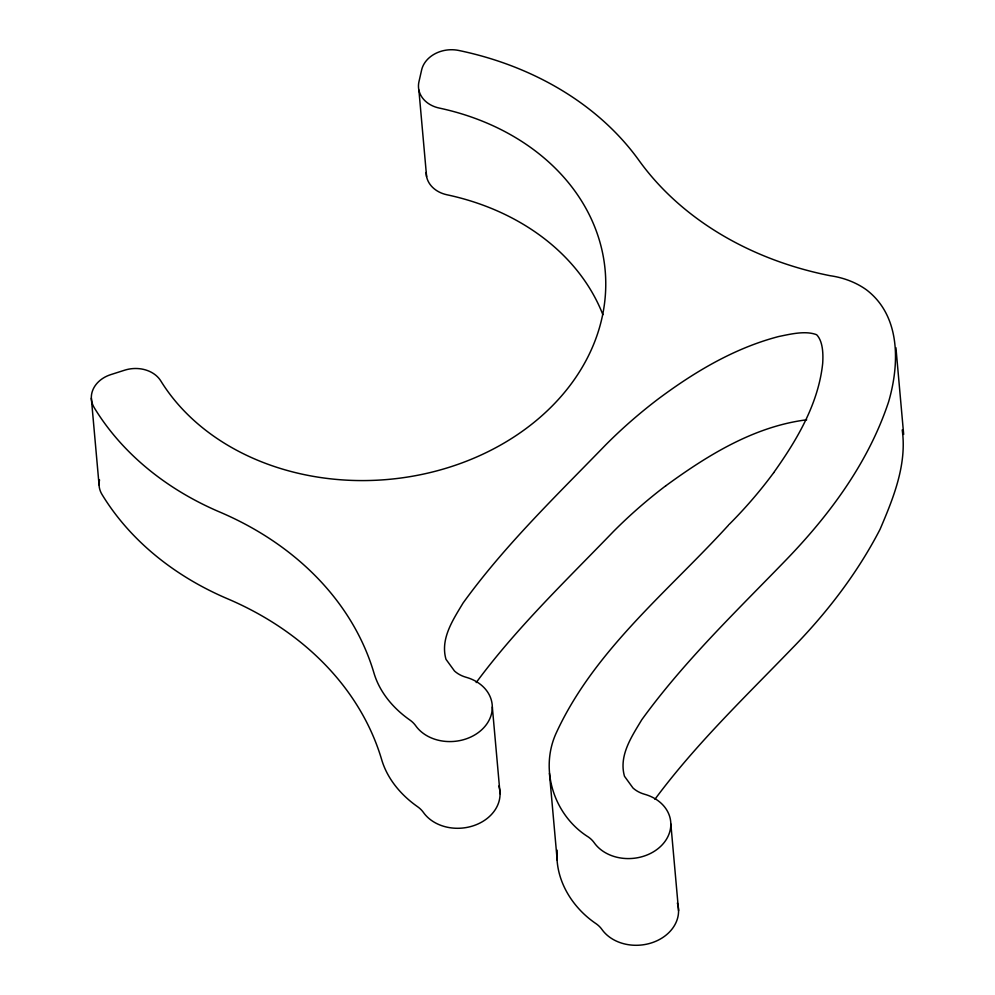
<?xml version="1.0" encoding="UTF-8"?>
<svg xmlns="http://www.w3.org/2000/svg" width="995" height="995" viewBox="0 0 995 995"><rect width="100%" height="100%" fill="white"/><g stroke="black" fill="none" stroke-linecap="round" stroke-linejoin="round"><path stroke-width="1.49" d="M557.113 850.128C554.837 879.717 572.15 907.639 596.179 923.77A29.34 23.619 -5.1 0 1 601.975 929.492A40.957 32.972 -5.1 0 0 652.732 942.476A40.957 32.972 -5.1 0 0 677.359 903.037M773.675 472.662C796.858 440.113 818.45 403.846 822.691 363.324C823.288 354.071 823.002 341.31 816.646 334.73C805.515 330.415 790.59 334.096 778.724 336.521C734.459 348.039 694.448 371.931 658.068 399.094A524.315 422.017 -5.1 0 0 605.719 444.864C556.304 495.808 504.739 545.372 463.036 603.069C453.011 619.885 440.101 638.778 445.984 659.299L454.504 671.028A29.34 23.619 -5.1 0 0 466.145 677.284A40.957 32.972 -5.1 0 1 482.314 729.211A40.957 32.972 -5.1 0 1 415.723 725.778A29.34 23.619 -5.1 0 0 409.928 720.057C393.435 708.539 379.568 692.296 373.871 672.732A321.472 258.75 -5.1 0 0 218.676 511.579A308.052 247.954 -5.1 0 1 94.227 407.676A29.34 23.619 -5.1 0 1 110.756 374.63L124.624 370.202A29.34 23.619 -5.1 0 1 160.817 380.948A234.708 188.913 -5.1 0 0 549.887 408.273A234.708 188.913 -5.1 0 0 439.268 108.069A29.34 23.619 -5.1 0 1 418.945 81.777L421.619 69.998A29.34 23.619 -5.1 0 1 458.757 50.459A308.052 247.954 -5.1 0 1 639.014 160.481A321.472 258.75 -5.1 0 0 830.166 275.714A77.262 62.187 -5.1 0 1 866.334 289.744C900.848 315.912 899.629 364.145 888.585 401.88C868.424 462.588 829.643 514.925 785.54 560.471L785.441 560.571C735.728 611.9 683.789 661.75 641.738 719.795C631.651 736.673 618.616 755.64 624.487 776.274L633.019 788.04A29.34 23.619 -5.1 0 0 644.661 794.284A40.957 32.972 -5.1 0 1 660.829 846.21A40.957 32.972 -5.1 0 1 594.239 842.79A29.34 23.619 -5.1 0 0 588.443 837.069C554.576 815.962 539.539 770.926 555.72 734.111C593.53 650.854 667.993 591.552 728.39 525.273M476.195 682.57C516.703 627.758 566.217 580.446 613.417 531.541A524.315 422.017 -5.1 0 1 665.779 485.771M654.946 799.259C695.766 744.148 745.603 696.55 793.127 647.335L793.289 647.185C827.467 612.049 857.516 572.921 880.065 529.303C893.386 498.097 907.104 464.541 902.216 429.915M665.804 485.796C707.644 455.212 754.285 426.382 806.684 419.803M895.935 347.74L903.671 434.442M670.841 824.009L678.578 910.711M549.439 773.314L557.175 860.028M492.326 706.997L500.062 793.711M418.883 90.072L426.619 176.774M91.329 398.211L99.065 484.926M498.843 786.025A40.957 32.972 -5.1 0 1 474.217 825.477A40.957 32.972 -5.1 0 1 423.46 812.492A29.34 23.619 -5.1 0 0 417.664 806.771C401.172 795.241 387.304 778.998 381.607 759.434A321.472 258.75 -5.1 0 0 226.412 598.293A308.052 247.954 -5.1 0 1 101.963 494.391A29.34 23.619 -5.1 0 1 99.537 479.913M602.883 314.706A234.708 188.913 -5.1 0 0 447.004 194.784A29.34 23.619 -5.1 0 1 426.196 172.533M773.7 472.675A524.228 421.942 -5.1 0 1 729.061 524.527"/></g></svg>
